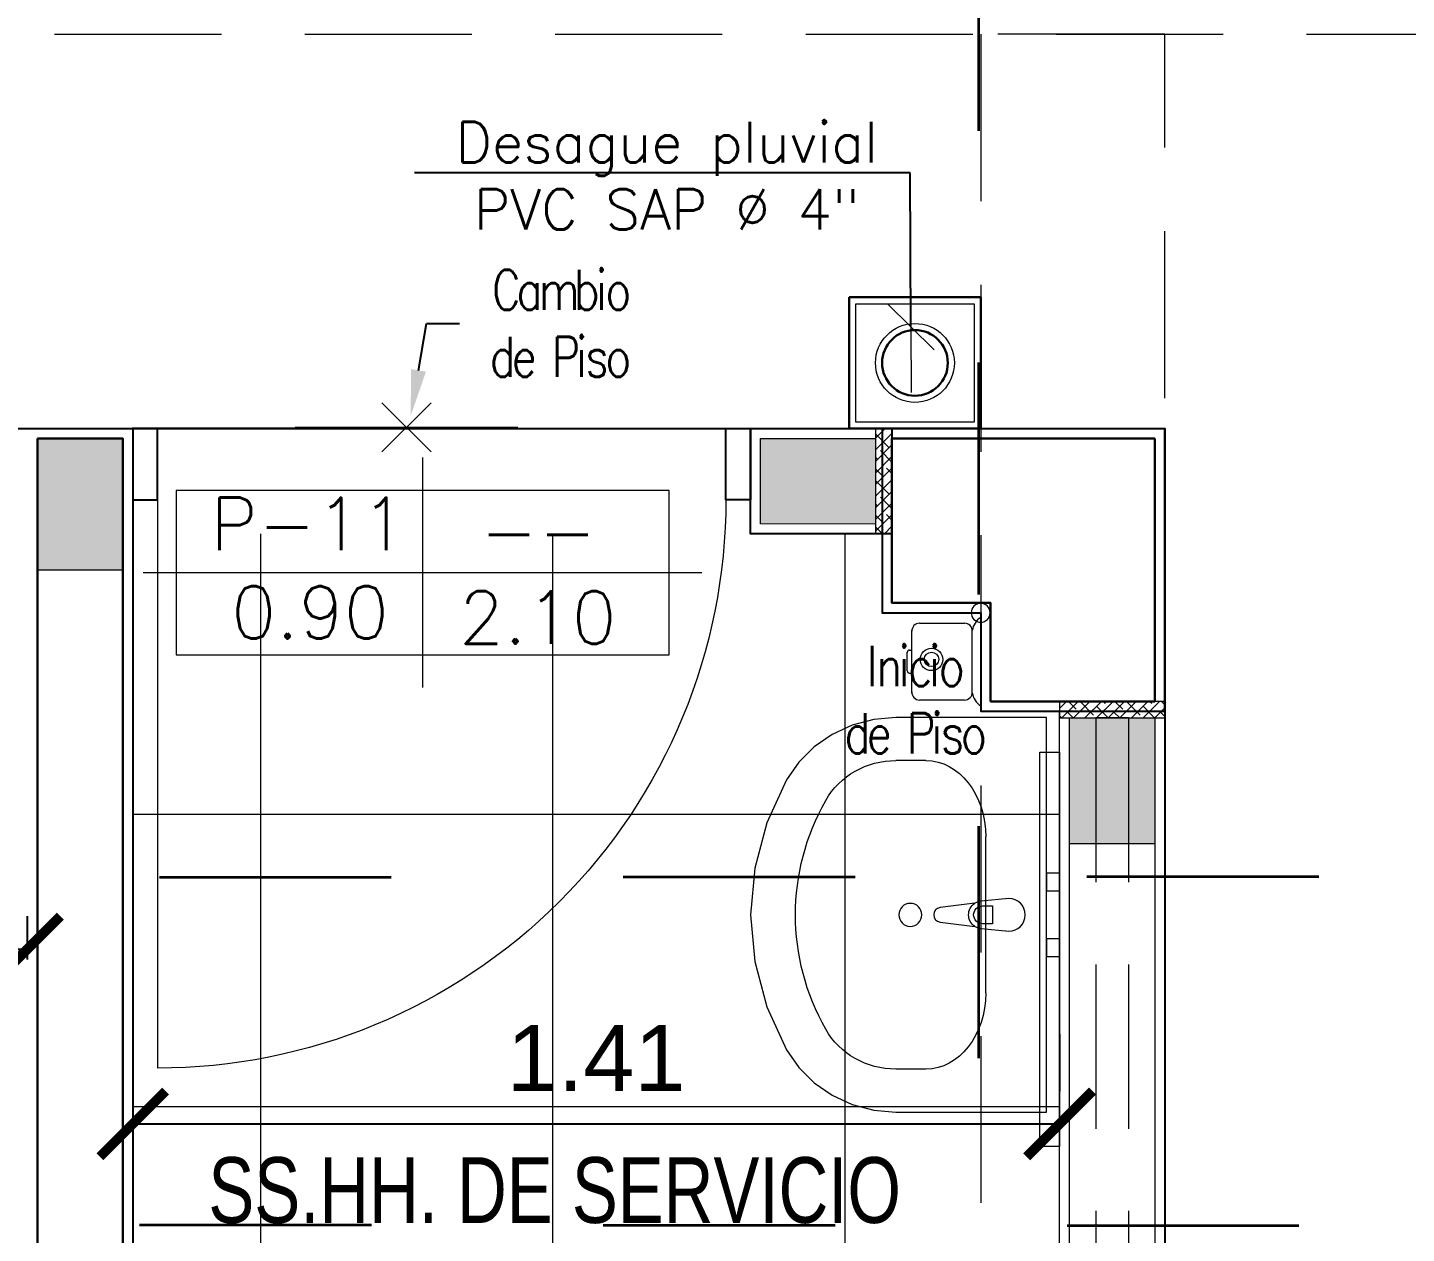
# Model space of a CAD drawing. Header units: millimetres. Extents: x -3570 to 5754, y -12788176 to 1214.
# Drawn here: x 3361.565 to 3363.662, y 1202.242 to 1204.077 of the extents above; entities that cross this region are included whole.
import ezdxf
from ezdxf import colors
from ezdxf.entities.mleader import LeaderData, LeaderLine
from ezdxf.enums import TextEntityAlignment as Align
from ezdxf.math import Vec2, Vec3

# ---------------------------------------------------------------- set-up
doc = ezdxf.new("R2010")
doc.units = ezdxf.units.MM
for name, pattern in [('1.XR-PL(31.01.2011)$0$1.XR-PL(11.25.2010)$0$DASHED2', [0.375, 0.25, -0.125]), ('CONTINUA', [0]), ('HIDDEN', [93.75, 62.5, -31.25]), ('HIDDEN2', [4.7624999999999975, 3.174999999999998, -1.587499999999999]), ('Rayas Pequeñas', [0.7055555555554, 0.3527777777777, -0.3527777777777]), ('RAYITAS', [0.375, 0.25, -0.125])]:
    doc.linetypes.add(name, pattern=pattern)
for name, color, linetype, lineweight, true_color in [('00. EQUIPAMIENTO.2.0', 7, 'Continuous', 0, 0x666666), ('00. MOBILIARIOS.2.0', 7, 'Continuous', 0, 0x666666), ('EQUIPAMIENTO_Pluma_Nº__161', 7, 'Continuous', 5, 0x6a6a6a), ('Nuevo_Puertas ARCHICAD_Pluma_Nº__3', 7, 'Continuous', 5, 0xff6600), ('PISOS EXTERIORES', 7, 'Continuous', 0, 0x51565c)]:
    doc.layers.add(name, color=color, linetype=linetype, lineweight=lineweight, true_color=true_color)
for name, color, linetype in [('02_mobiliario', 30, 'Continuous'), ('COTAS-INTER', 7, 'Continuous'), ('INICIO DE PISO', 1, 'Continuous'), ('manzanas', 2, 'Continuous'), ('PROYECCIONES-01', 1, 'HIDDEN')]:
    doc.layers.add(name, color=color, linetype=linetype)
for name, color, linetype, lineweight in [('57. TEXTOS GENERALES (MÓDULOS).', 7, 'Continuous', 0), ('AREAS VERDES', 84, 'Continuous', 13), ('COLUMNAS', 5, 'Continuous', 35), ('COTAS', 7, 'Continuous', 0), ('MOBILIARIOS MOVILES', 251, 'RAYITAS', 0), ('MUEBLES-OLIIII', 251, 'Continuous', 5), ('MUROS EN Y', 180, 'Continuous', 15), ('P-CUADRO V. PUERTA', 6, 'Continuous', 5), ('SGE_COTAS-01', 1, 'Continuous', 9), ('SGE_ESTRUCTURAS', 3, 'Continuous', 13), ('SGE_PISOS', 251, 'Continuous', 5), ('SGE_TABIQUE 1', 7, 'Continuous', 5), ('SGE_TEXTO-CHICOS-03', 3, 'Continuous', 9), ('TEXTOS - DML', 7, 'Continuous', 5), ('TEXTOS-02', 7, 'Continuous', 5), ('TEXTOS-CHICOS-03', 3, 'Continuous', 5)]:
    doc.layers.add(name, color=color, linetype=linetype, lineweight=lineweight)
doc.styles.add('COTAS', font='arial.ttf')
doc.styles.add('R80-50', font='romans.shx', dxfattribs={"width": 1.3, "height": 0.08})
doc.styles.add('ROMAND', font='romand__.ttf')
doc.styles.add('ROMANS', font='romans.shx')
doc.styles.get("Standard").update_dxf_attribs({"font": 'arial.ttf'})
doc.dimstyles.new('1-50', dxfattribs={"dimtxt": 0.15, "dimasz": 0.07, "dimexe": 0.08, "dimexo": 0, "dimgap": 0.02, "dimtad": 1, "dimtoh": 1, "dimzin": 4, "dimdsep": 46, "dimtxsty": 'R80-50', "dimblk1": 'TICK1', "dimblk2": 'TICK1', "dimsah": 1, "dimcen": 0.09, "dimclrt": 3, "dimaunit": 1, "dimadec": 0, "dimazin": 0, "dimtfac": 1, "dimtix": 1, "dimtmove": 1, "dimatfit": 1, "dimldrblk": 'TICK1', "dimfxl": 0.6, "dimfxlon": 1, "dimtolj": 1, "dimtzin": 0, "dimarcsym": 0})
doc.dimstyles.new('Escala1_50', dxfattribs={"dimtxt": 0.1, "dimasz": 0.1, "dimexe": 0.05, "dimexo": 0.25, "dimgap": 0.05, "dimtad": 2, "dimtih": 1, "dimtoh": 1, "dimzin": 1, "dimdsep": 46, "dimtxsty": 'COTAS', "dimblk": 'ARCHTICK', "dimcen": 0.04, "dimclrd": 1, "dimclre": 1, "dimclrt": 7, "dimadec": 0, "dimazin": 0, "dimtfac": 1, "dimtmove": 2, "dimatfit": 3, "dimfxl": 1, "dimtolj": 1, "dimtzin": 4, "dimarcsym": 0})
pattern_1 = [(4.853141298619868e-20, (0, 0), (6.776263578034403e-21, 6.985000000000001), [5.08, -1.905]), (90, (0, 0), (-6.985000000000001, 4.277177570455315e-16), [5.08, -1.905])]

# ---------------------------------------------------------------- blocks, each defined once
blk = doc.blocks.new('_ArchTick')
at = {"color": 0, "linetype": 'Continuous', "const_width": 0.15}
blk.add_lwpolyline([(-0.5, -0.5), (0.5, 0.5)], dxfattribs=at)
blk = doc.blocks.new('*D347')
at = {"layer": 'COTAS', "color": 1, "lineweight": -2, "transparency": 16777216}
for p, q in [((3363.294809606777, 1204.357214369895), (3363.294809606777, 1204.436672020823)), ((3363.894775631402, 1204.316676307316), (3363.894775631402, 1204.436672020823)), ((3363.294809606777, 1204.386672020823), (3363.894775631402, 1204.386672020823))]:
    blk.add_line(p, q, dxfattribs=at)
at = {"layer": 'Defpoints', "color": 0, "lineweight": 30, "transparency": 16777216}
for p in [(3363.894775631402, 1204.386672020823), (3363.294809606777, 1204.107214369895), (3363.894775631402, 1204.066676307316)]:
    blk.add_point(p, dxfattribs=at)
at = {"layer": 'COTAS', "color": 1, "lineweight": -2, "transparency": 16777216, "xscale": 0.1, "yscale": 0.1, "zscale": 0.1, "rotation": 180}
blk.add_blockref('_ArchTick', (3363.294809606777, 1204.386672020823), dxfattribs=at)
at = {"layer": 'COTAS', "color": 1, "lineweight": -2, "transparency": 16777216, "xscale": 0.1, "yscale": 0.1, "zscale": 0.1}
blk.add_blockref('_ArchTick', (3363.894775631402, 1204.386672020823), dxfattribs=at)
at = {"layer": 'COTAS', "color": 7, "transparency": 16777216, "insert": (3363.59479261909, 1204.487729319595), "char_height": 0.1, "attachment_point": 5, "style": 'COTAS'}
blk.add_mtext('\\A1;0.60', dxfattribs=at)
blk = doc.blocks.new('aergafdgdfg')
at = {"lineweight": 30, "true_color": 0x636466}
h = blk.add_hatch(color=251, dxfattribs=at)
h.dxf.hatch_style = 1
h.paths.add_polyline_path([(2065.702779071674, 1656.700362649396), (2065.902779071674, 1656.700362649396), (2065.902779071674, 1656.830362649396), (2065.702779071674, 1656.830362649396)])
at = {"layer": 'SGE_ESTRUCTURAS'}
blk.add_lwpolyline([(2065.902779071674, 1656.700362649396), (2065.902779071674, 1656.830362649396), (2065.702779071674, 1656.830362649396), (2065.702779071674, 1656.700362649396)], close=True, dxfattribs=at)
blk = doc.blocks.new('DEDSD')
at = {"color": 252, "lineweight": 0, "true_color": 0x939598}
blk.add_lwpolyline([(2017.755321744201, 1672.97582601249), (2017.9353217442, 1672.97582601249), (2017.9353217442, 1672.79582601249), (2017.755321744201, 1672.79582601249)], close=True, dxfattribs=at)
blk.add_circle((2017.845321744201, 1672.88582601249), 0.06, dxfattribs=at)
at = {"layer": 'COLUMNAS', "lineweight": 30}
blk.add_lwpolyline([(2017.745321744201, 1672.98582601249), (2017.9453217442, 1672.98582601249), (2017.9453217442, 1672.78582601249), (2017.745321744201, 1672.78582601249), (2017.745321744201, 1672.98582601249)], dxfattribs=at)
blk.add_circle((2017.845321744201, 1672.88582601249), 0.05, dxfattribs=at)
blk = doc.blocks.new('TICK1')
at = {"layer": 'COTAS', "color": 4, "ltscale": 0.5}
blk.add_line((-0.3535533905932766, -0.3535533905932766), (0.3535533905932766, 0.3535533905932766), dxfattribs=at)
at = {"layer": 'COTAS', "ltscale": 0.5}
blk.add_line((-0.9999999999999716, 0), (0.9999999999999716, 0), dxfattribs=at)
blk = doc.blocks.new('AR_Columneta+J')
at = {"true_color": 0x636466}
h = blk.add_hatch(color=251, dxfattribs=at)
h.dxf.hatch_style = 1
h.paths.add_polyline_path([(-0.02499999999997726, 0.06507820078599025), (-0.216665130255592, 0.06492332858385907), (-0.216665130255592, -0.06507667141619322), (-0.02499999999997726, -0.06492179921406205)])
at = {"layer": 'SGE_PISOS'}
h = blk.add_hatch(dxfattribs=at)
h.set_pattern_fill('ANSI38', color=256, scale=0.1)
h.set_pattern_definition([(45.00000000000001, (-46.22774677860684, -23.79552330082811), (-0.008838834764831847, 0.008838834764831846), []), (135, (-46.22774677860684, -23.79552330082811), (-0.02651650429449554, 0.008838834764831847), [0.03125000000000001, -0.01875000000000001])])
h.paths.add_polyline_path([(-0.02499999999997726, 0.07999999999952934), (1.13686837721616e-13, 0.07999999999952934), (0, -0.07999999999964302), (-0.02499999999997726, -0.07999999999964302)])
at = {"layer": 'SGE_ESTRUCTURAS'}
for points in [[(-0.02499999999997726, -0.06492179921406205), (-0.02499999999997726, 0.06507820078599025), (-0.216665130255592, 0.06492332858385907), (-0.216665130255592, -0.06507667141619322)], [(-0.02499999999997726, 0.07999999999952934), (1.13686837721616e-13, 0.07999999999952934), (0, -0.07999999999964302), (-0.02499999999997726, -0.07999999999964302)]]:
    blk.add_lwpolyline(points, close=True, dxfattribs=at)
blk = doc.blocks.new('bloque puerta 04')
for points in [[(-0.9600000406653635, 0.2522119825635514), (-0.9200000376024491, 0.2522119825635514), (-0.9200000376024491, 0.3672119866594699), (-0.9600000406653635, 0.3672119866594699)], [(0.03999997417349732, 0.2522120849633325), (-3.760237632377539e-08, 0.2522120849633325), (-3.760237632377539e-08, 0.3672120808674322), (0.03999997417349732, 0.3672120808674322)]]:
    blk.add_lwpolyline(points, close=True)
at = {"layer": 'Nuevo_Puertas ARCHICAD_Pluma_Nº__3', "color": 250, "linetype": 'Continuous', "lineweight": 5, "ltscale": 4}
blk.add_line((-2.582646629889496e-08, 0.2522120808674231), (6.838126864749938e-08, -0.6677879191326497), dxfattribs=at)
blk.add_arc((-2.582646629889496e-08, 0.2522120808674231), 0.9199999999999994, 180.0000058670753, 270.0000058670753, dxfattribs=at)
blk = doc.blocks.new('DSSSSS')
at = {"layer": 'EQUIPAMIENTO_Pluma_Nº__161', "color": 251, "linetype": 'Continuous', "lineweight": 9, "ltscale": 4, "true_color": 0x636466, "transparency": 16777216}
for p, q in [((1213.090449059402, 402.6034719988722), (1213.090447865385, 402.6492901806749)), ((1213.560014276633, 402.6034842356921), (1213.560013082616, 402.6493024174948)), ((1213.444060125199, 402.5125266684538), (1213.206407951367, 402.5125204752633)), ((1213.311633913695, 402.5173042233803), (1213.311634301222, 402.5024336263149)), ((1213.338834301213, 402.502434335144), (1213.338833913686, 402.5173049322095)), ((1213.311634301222, 402.5024336263149), (1213.338834301213, 402.502434335144))]:
    blk.add_line(p, q, dxfattribs=at)
at = {"layer": 'EQUIPAMIENTO_Pluma_Nº__161', "color": 251, "linetype": 'Continuous', "lineweight": 9, "ltscale": 4, "true_color": 0x636466, "transparency": 16777216, "flags": 128}
for points in [[(1213.025236444187, 402.4201975721035), (1213.025230474103, 402.6492884811166), (1213.028124445578, 402.6830105833378), (1213.036715625318, 402.7156550670867), (1213.050729436426, 402.7461786040482), (1213.069717992943, 402.7736056520569), (1213.093074414427, 402.7970596337402), (1213.120052222054, 402.8157909522179), (1213.18524330112, 402.8457339684557), (1213.254263400272, 402.8640345300677), (1213.32522471748, 402.8701920895642), (1213.396186355522, 402.8640382285649), (1213.465207408401, 402.8457412642907), (1213.530400048002, 402.8158016458388), (1213.557378831865, 402.7970717334641), (1213.580736475734, 402.7736189691444), (1213.599726461717, 402.7461929108526), (1213.613741863686, 402.7156701043293), (1213.622334744839, 402.6830260683953), (1213.625230473899, 402.6493041170531), (1213.625236443984, 402.42021320804)], [(1213.361736444073, 402.4202063412578), (1213.388736444064, 402.420207044875), (1213.388736965262, 402.4002070448818), (1213.361736965271, 402.4002063412647)], [(1213.261736444107, 402.4202037352684), (1213.288736444098, 402.4202044388856), (1213.288736965296, 402.4002044388924), (1213.261736965305, 402.4002037352752)]]:
    blk.add_lwpolyline(points, close=True, dxfattribs=at)
blk.add_lwpolyline([(1213.300234950388, 402.477522920373), (1213.304233857101, 402.5194758348767, -0.1210195755652548), (1213.307503841201, 402.5289893717782), (1213.314132229731, 402.5819232825702, -0.8825662804506818), (1213.336332229723, 402.5819238610997), (1213.342963377147, 402.5289902958502, -0.1210195755656533), (1213.346233857087, 402.5194769293923), (1213.350234950371, 402.4775242233677, -0.9999999999999999)], format="xyb", close=True, dxfattribs=at)
at = {"layer": 'EQUIPAMIENTO_Pluma_Nº__161', "color": 251, "linetype": 'Continuous', "lineweight": 9, "ltscale": 4, "true_color": 0x636466, "transparency": 16777216}
blk.add_circle((1213.325231046169, 402.6273403900015), 0.0175, dxfattribs=at)
for centre, radius, start, end in [((1213.325233906606, 402.5175764636994), 0.02108576984750061, 32.7725185042426, 147.2304677396474), ((1213.325233913691, 402.5173045777949), 0.01360000000000028, 0.001493121948920517, 180.0014931219457)]:
    blk.add_arc(centre, radius, start, end, dxfattribs=at)
for centre, major_axis, ratio, start_param, end_param in [((1213.325236444085, 402.4202053900717), (9.950141388029193e-06, -0.3818181816885316), 0.9565217391304369, 2.644617812594769, 3.638567494595284), ((1213.444082647873, 402.6492993963599), (3.158459166314403e-06, -0.1211999999588453), 0.9565217391304368, 1.570796326794897, 2.644617824754493), ((1213.206378300128, 402.6492932018098), (3.158459166314403e-06, -0.1211999999588453), 0.9565217391304368, 3.638567482425093, 4.71238898038469), ((1213.206536015884, 402.603475024086), (0.1160659090514979, 3.024665300857555e-06), 0.7836456558773425, 3.141592653589793, 4.71238898038469), ((1213.443927320151, 402.6034812104783), (0.1160659090514979, 3.024665300857555e-06), 0.7836456558773425, 4.71238898038469, 6.283185307179586)]:
    blk.add_ellipse(centre, major_axis=major_axis, ratio=ratio, start_param=start_param, end_param=end_param, dxfattribs=at)
blk = doc.blocks.new('cuad_vano')
for p, q in [((0.3749999999999999, 0.125), (-5.551115123125783e-17, 0.125)), ((0.3749999999999999, -0.125), (0.3749999999999999, 0.125)), ((-0.3750000000000001, -0.1249999999999999), (0.3749999999999999, -0.125))]:
    blk.add_line(p, q)
for points in [[(0, 0.1749999999999972), (0, -0.1749999999999972)], [(-0.4250000000000115, -7.1e-15), (0.4250000000000115, -7.1e-15)]]:
    blk.add_lwpolyline(points)
blk.add_lwpolyline([(-0.375, -0.125), (0.375, -0.125), (0.375, 0.125), (-0.375, 0.125)], close=True)
at = {"layer": 'MUROS EN Y', "width": 0.75}
for tag, p in [('VANO', (-0.1875000000000142, 0.0625000000000142)), ('ALFEIZAR', (0.1875, 0.0625)), ('ANCHO', (-0.1875000000000142, -0.0625)), ('ALTO', (0.1874999999999858, -0.0625))]:
    blk.add_attdef(tag, text='', height=0.09, dxfattribs=at).set_placement(p, align=Align.MIDDLE_CENTER)
blk = doc.blocks.new('*D309')
at = {"layer": 'COTAS-INTER', "color": 1, "lineweight": -2, "transparency": 16777216}
for p, q in [((1077.768812255383, 313.7524996461519), (1077.727380261304, 313.7524996461519)), ((1077.777380261304, 313.7524996461519), (1077.777380261304, 311.4091206547757)), ((1077.768812255784, 311.4091206547757), (1077.727380261304, 311.4091206547757))]:
    blk.add_line(p, q, dxfattribs=at)
at = {"layer": 'Defpoints', "color": 0, "transparency": 16777216}
for p in [(1078.018812255383, 313.7524996461519), (1077.777380261304, 311.4091206547757), (1078.018812255784, 311.4091206547757)]:
    blk.add_point(p, dxfattribs=at)
at = {"layer": 'COTAS-INTER', "color": 1, "lineweight": -2, "transparency": 16777216, "xscale": 0.1, "yscale": 0.1, "zscale": 0.1}
for p, rotation in [((1077.777380261304, 313.7524996461519), 90), ((1077.777380261304, 311.4091206547757), 270)]:
    blk.add_blockref('_ArchTick', p, dxfattribs=dict(at, rotation=rotation))
at = {"layer": 'COTAS-INTER', "color": 7, "transparency": 16777216, "insert": (1077.596855022559, 312.5808101504635), "char_height": 0.1, "attachment_point": 5, "style": 'COTAS'}
blk.add_mtext('\\A1;2.34', dxfattribs=at)
blk = doc.blocks.new('*D310')
at = {"layer": 'COTAS-INTER', "color": 1, "lineweight": -2, "transparency": 16777216}
for p, q in [((1078.018808200571, 312.8302493497087), (1078.018809604715, 312.7436809342011)), ((1079.428820562409, 312.8302722201815), (1079.428821966553, 312.743703804674)), ((1078.018810415718, 312.6936809342077), (1079.428822777555, 312.6937038046806))]:
    blk.add_line(p, q, dxfattribs=at)
at = {"layer": 'Defpoints', "color": 0, "transparency": 16777216}
for p in [(1079.428822777555, 312.6937038046806), (1078.018812255584, 312.5802493497415), (1079.428824617421, 312.5802722202144)]:
    blk.add_point(p, dxfattribs=at)
at = {"layer": 'COTAS-INTER', "color": 1, "lineweight": -2, "transparency": 16777216, "xscale": 0.1, "yscale": 0.1, "zscale": 0.1}
for p, rotation in [((1078.018810415718, 312.6936809342077), 180.0009293404848), ((1079.428822777555, 312.6937038046806), 0.0009293404848126413)]:
    blk.add_blockref('_ArchTick', p, dxfattribs=dict(at, rotation=rotation))
at = {"layer": 'COTAS-INTER', "color": 7, "transparency": 16777216, "insert": (1078.723814971268, 312.7938996926071), "char_height": 0.1, "attachment_point": 5, "style": 'COTAS'}
blk.add_mtext('\\A1;1.41', dxfattribs=at)
blk = doc.blocks.new('*D311')
at = {"layer": 'COTAS-INTER', "color": 1, "lineweight": -2, "transparency": 16777216}
for p, q in [((1075.992702056768, 312.9436480910292), (1075.992702056768, 313.0097276031702)), ((1077.85881095275, 312.9436499218766), (1077.85881095275, 313.0097276031702)), ((1075.992702056768, 312.9597276031702), (1077.85881095275, 312.9597276031702))]:
    blk.add_line(p, q, dxfattribs=at)
at = {"layer": 'Defpoints', "color": 0, "transparency": 16777216}
for p in [(1077.85881095275, 312.9597276031702), (1075.992702056768, 312.6936480910292), (1077.85881095275, 312.6936499218766)]:
    blk.add_point(p, dxfattribs=at)
at = {"layer": 'COTAS-INTER', "color": 1, "lineweight": -2, "transparency": 16777216, "xscale": 0.1, "yscale": 0.1, "zscale": 0.1, "rotation": 180}
blk.add_blockref('_ArchTick', (1075.992702056768, 312.9597276031702), dxfattribs=at)
at = {"layer": 'COTAS-INTER', "color": 1, "lineweight": -2, "transparency": 16777216, "xscale": 0.1, "yscale": 0.1, "zscale": 0.1}
blk.add_blockref('_ArchTick', (1077.85881095275, 312.9597276031702), dxfattribs=at)
at = {"layer": 'COTAS-INTER', "color": 7, "transparency": 16777216, "insert": (1076.925756504759, 313.0607849019424), "char_height": 0.1, "attachment_point": 5, "style": 'COTAS'}
blk.add_mtext('\\A1;1.87', dxfattribs=at)
blk = doc.blocks.new('INICIO DE PISOOO')
at = {"lineweight": 0, "true_color": 0x636466}
h = blk.add_hatch(dxfattribs=at)
h.set_pattern_fill('ANGLE', color=251)
h.set_pattern_definition(pattern_1)
edge = h.paths.add_edge_path()
edge.add_arc((2041.281701802779, 1654.541250077732), 0.01440448676385131, 0, 360, ccw=False)
at = {"layer": 'PISOS EXTERIORES', "true_color": 0x939598}
h = blk.add_hatch(dxfattribs=at)
h.set_pattern_fill('ANGLE', color=252)
h.set_pattern_definition(pattern_1)
edge = h.paths.add_edge_path()
edge.add_arc((2041.281701802779, 1654.541250077732), 0.01440448676385131, 0, 360, ccw=False)
at = {"color": 251, "lineweight": 0, "true_color": 0x636466}
blk.add_circle((2041.281701802779, 1654.541250077732), 0.01440448676385131, dxfattribs=at)
at = {"layer": 'INICIO DE PISO', "lineweight": 5, "ltscale": 2}
blk.add_lwpolyline([(2040.924775069152, 1654.541480037807, 0, 0.06, 0), (2041.03170190895, 1654.541480033965, 0, 0, 0), (2041.281701802779, 1654.541250077732, 0, 0, 0), (2041.281623394732, 1654.7913003617, 0.06, 0, 0), (2041.281623398457, 1654.906179390572, 0, 0, 0)], format="xyseb", dxfattribs=at)
blk = doc.blocks.new('3R24567YHTR')
at = {"layer": '02_mobiliario', "color": 4, "lineweight": 5}
for p, q in [((2047.748474554911, 1667.71489566852), (2047.748474554911, 1668.053798140706)), ((2047.785862769473, 1667.921735119175), (2047.711086340349, 1667.846958690051)), ((2047.711086340349, 1667.921735119175), (2047.785862769472, 1667.846958690051))]:
    blk.add_line(p, q, dxfattribs=at)
blk = doc.blocks.new('5V55V5V')
at = {"layer": '00. EQUIPAMIENTO.2.0'}
for p, q in [((1088.097396743711, 312.8378567915029), (1088.165948250674, 312.8378567915029)), ((1088.190454221383, 312.7120952266819), (1088.190454221383, 312.8468342754609)), ((1088.085812382278, 312.7320696595676), (1088.085812382278, 312.8268598425753)), ((1088.177535864984, 312.7320696595676), (1088.177535864984, 312.8268598425753)), ((1088.078737463156, 312.7652462232477), (1088.078737463156, 312.7936832788951)), ((1088.082214144344, 312.7969823624558), (1088.085812382278, 312.7969823624558)), ((1088.082214144344, 312.7619471378244), (1088.085812382278, 312.7619471378244)), ((1088.165948250674, 312.7210727106399), (1088.097398485924, 312.7210727106399))]:
    blk.add_line(p, q, dxfattribs=at)
for radius in [0.0170876184087988, 0.0109535578077367]:
    blk.add_circle((1088.115621472878, 312.7828291166193), radius, dxfattribs=at)
for centre, radius, start, end in [((1088.097401319415, 312.8262519217647), 0.0116048710358871, 90, 183.0028151720098), ((1088.165946927905, 312.8262519217647), 0.0116048710358871, 356.9971848279934, 90), ((1088.208605366113, 312.8209304656453), 0.0316302297465231, 125.0194405996309, 169.1954549979014), ((1088.082214144344, 312.7935009017206), 0.0034814613107661, 90, 183.0028151720098), ((1088.082214144402, 312.7654286004222), 0.0034814614145657, 176.9971863242367, 269.999998185731), ((1088.097401319706, 312.7326775803782), 0.0116048713818857, 176.9971861103857, 269.999998185731), ((1088.165946927556, 312.7326775803782), 0.0116048713818857, 270.0000017075473, 3.002813889614387), ((1088.208605366113, 312.7379990364976), 0.0316302297465231, 190.8045447843111, 234.9805594112946)]:
    blk.add_arc(centre, radius, start, end, dxfattribs=at)
at = {"layer": '00. MOBILIARIOS.2.0'}
for p, q in [((1088.280455680336, 312.0417266249422), (1088.280455680336, 312.6417266249422)), ((1088.280455680336, 312.6417266249422), (1088.310455680336, 312.6417266219694)), ((1088.310455680336, 312.6417266249422), (1088.310455680336, 312.0417266249422)), ((1088.310455680336, 312.0417266249422), (1088.280455680336, 312.0417266249422))]:
    blk.add_line(p, q, dxfattribs=at)
blk = doc.blocks.new('2SD2S2D2')
at = {"true_color": 0xc7c8ca}
h = blk.add_hatch(color=9, dxfattribs=at)
h.dxf.hatch_style = 1
h.paths.add_polyline_path([(1079.148810830132, 313.6062785570737), (1078.973781538585, 313.606400945622), (1078.973783248096, 313.7364009456107), (1079.148812539643, 313.7362785570624)])
at = {"layer": 'AREAS VERDES', "true_color": 0x939598}
h = blk.add_hatch(dxfattribs=at)
h.set_pattern_fill('ANSI37', color=252, scale=0.14, angle=45)
h.set_pattern_definition([(90, (519.3416929016133, -2057.083281341671), (-0.4445, 0), []), (180, (519.3416929016133, -2057.083281341671), (-2.775557561562891e-17, -0.4444999999999999), [])])
h.paths.add_polyline_path([(1079.428465788088, 313.3213618124425), (1079.308676146528, 313.3213614805597), (1079.308676243231, 313.4713555289698), (1079.158683504339, 313.4713556256718), (1079.158680377244, 313.5913520551323), (1078.018675840963, 313.5913520549373), (1078.018675841336, 311.4091160836285), (1079.308561826427, 311.018111485226), (1079.308561856581, 311.177054727985), (1079.428500553657, 311.1770563051889)])
at = {"layer": 'SGE_PISOS'}
h = blk.add_hatch(dxfattribs=at)
h.set_pattern_fill('ANSI38', color=256, scale=0.1)
h.set_pattern_definition([(45, (473.0539461230065, -2080.878804642499), (-0.008838834764831846, 0.008838834764831846), []), (135, (473.0539461230065, -2080.878804642499), (-0.02651650429449553, 0.008838834764831846), [0.03125, -0.01875])])
h.paths.add_polyline_path([(1079.148810633909, 313.5913567578611), (1079.173810633907, 313.5913564291093), (1079.17381273792, 313.7513564290946), (1079.148812737923, 313.7513567578469)])
at = {"color": 0}
blk.add_line((1078.018812255383, 313.7524996461518), (1078.95878239334, 313.7513851831966), dxfattribs=at)
at = {"color": 116, "true_color": 0x136734}
blk.add_lwpolyline([(1077.858812241245, 313.7514012482268), (1078.018812255383, 313.7513780447073), (1078.018812255784, 311.4091206547757)], dxfattribs=at)
at = {"color": 18, "true_color": 0x000000}
blk.add_lwpolyline([(1078.95878239334, 313.7514027539521), (1079.173812738482, 313.75139913728), (1079.173812738482, 313.5913991372802), (1078.95878239334, 313.5913991372802), (1078.95878239334, 313.7514027539521)], dxfattribs=at)
at = {"transparency": 16777216}
blk.add_lwpolyline([(1079.588812678633, 313.7513640401251), (1079.158812622121, 313.7513561539943), (1079.158819918786, 313.471360196819), (1079.308812145411, 313.4713601001174), (1079.308812560993, 313.3213599690905), (1079.588812583281, 313.3213642827106), (1079.588816597054, 313.7513599831202)], dxfattribs=at)
at = {"lineweight": 30, "transparency": 16777216}
for points in [[(1077.873809036028, 313.7364013756587), (1078.003812869763, 313.7364013756587), (1078.003812869763, 311.6374067895574), (1077.873809036028, 311.6374067895574)], [(1079.573816457072, 313.736363765094), (1079.173813013018, 313.736356429097), (1079.173819527893, 313.4863601871482), (1079.323812103853, 313.4863600904471), (1079.323812519434, 313.3363602001784), (1079.573812723294, 313.3363640516279)]]:
    blk.add_lwpolyline(points, close=True, dxfattribs=at)
at = {"layer": 'manzanas'}
blk.add_lwpolyline([(1075.832667935618, 311.9046235651909), (1075.832422115153, 313.7514055281857), (1079.588869081268, 313.7514044713151), (1079.588694162113, 310.7660558416408), (1075.832667935628, 311.9046195080929)], dxfattribs=at)
at = {"layer": 'PROYECCIONES-01', "linetype": 'HIDDEN2', "lineweight": 0, "ltscale": 0.08}
for points in [[(1075.232670010725, 314.3513554960589), (1080.188835106202, 314.3513787259164), (1080.193871728042, 310.5826084982789), (1075.232671254164, 312.0864971811709), (1075.231945249408, 314.34943834512)], [(1079.588868236827, 310.7499987344862), (1079.588869250073, 314.3513912671311), (1079.308812682488, 314.3513539895115), (1079.308811697644, 310.8508676462853)]]:
    blk.add_lwpolyline(points, dxfattribs=at)
at = {"layer": 'SGE_ESTRUCTURAS'}
for points in [[(1079.148810633909, 313.5913567578611), (1079.173810633907, 313.5913564291093), (1079.17381273792, 313.7513564290946), (1079.148812737923, 313.7513567578469)], [(1079.148812539643, 313.7362785570624), (1079.148810830132, 313.6062785570737), (1078.973781538585, 313.606400945622), (1078.973783248096, 313.7364009456107)]]:
    blk.add_lwpolyline(points, close=True, dxfattribs=at)
at = {"layer": 'SGE_TABIQUE 1', "linetype": '1.XR-PL(31.01.2011)$0$1.XR-PL(11.25.2010)$0$DASHED2'}
for p, q in [((1079.483812761013, 313.3113677358705), (1079.483808367242, 311.1920657536943)), ((1079.533812761013, 313.3113676322097), (1079.533808367242, 311.1920656500335))]:
    blk.add_line(p, q, dxfattribs=at)
at = {"layer": 'SGE_TABIQUE 1', "linetype": 'Continuous'}
blk.add_line((1079.533812761013, 313.3113676322097), (1079.483812761013, 313.3113677358705), dxfattribs=at)
at = {"layer": 'SGE_TABIQUE 1'}
blk.add_lwpolyline([(1079.588847659051, 311.1588698615811), (1079.588847575765, 311.1620658120349), (1079.428847589397, 311.1620632179594), (1079.428812596836, 313.3213663870009), (1079.588812583205, 313.3213689810765), (1079.588847659051, 311.1588698615811)], dxfattribs=at)
at = {"layer": 'SGE_TABIQUE 1', "color": 5}
blk.add_lwpolyline([(1079.573734539727, 313.3113687366152), (1079.573769136611, 311.1920655671862), (1079.443847355848, 311.1920634607677), (1079.443812758964, 313.3113666301967)], close=True, dxfattribs=at)
at = {"color": 3, "lineweight": 30}
blk.add_blockref('DEDSD', (-938.6365091218305, -1359.034421155757), dxfattribs=at)
at = {"transparency": 16777216, "xscale": -0.9399697581151715, "yscale": 0.9399697581151715, "zscale": 0.9399697581151715}
blk.add_blockref('bloque puerta 04', (1078.056411387326, 313.4062345916748), dxfattribs=at)
at = {"color": 3, "lineweight": 30, "rotation": 269.9998876733994}
blk.add_blockref('aergafdgdfg', (-578.8225038638856, 2379.442428353095), dxfattribs=at)
at = {"color": 3, "xscale": -1, "rotation": 179.999974017018}
blk.add_blockref('INICIO DE PISOOO', (-961.9721393415878, 1968.013535875631), dxfattribs=at)
at = {"xscale": -1, "rotation": 269.9992465556728}
blk.add_blockref('AR_Columneta+J', (1079.508812352273, 313.3363607009248), dxfattribs=at)
at = {"color": 251, "linetype": 'CONTINUA', "true_color": 0x636466, "xscale": -1, "rotation": 90}
blk.add_blockref('DSSSSS', (1481.829025905331, 1526.33696123827), dxfattribs=at)
at = {"layer": 'MOBILIARIOS MOVILES', "color": 252, "lineweight": 0, "true_color": 0x939598}
blk.add_blockref('5V55V5V', (-8.88164207627733, 0.617486567771607), dxfattribs=at)
at = {"layer": 'P-CUADRO V. PUERTA', "transparency": 16777216, "extrusion": (0, 0, -1)}
ref = blk.add_blockref('cuad_vano', (-1078.459724223395, 313.5325200353479), dxfattribs=dict(at, xscale=-1, zscale=-1, rotation=359.9999991746591))
ref.add_attrib('VANO', 'P-11', dxfattribs={"layer": 'TEXTOS-CHICOS-03', "color": 3, "height": 0.0800000000745058, "rotation": 1.459072862530775e-09, "style": 'ROMANS'}).set_placement((1078.286122583007, 313.6065297686225, -99722446.66151002), align=Align.MIDDLE_CENTER)
ref.add_attrib('ALFEIZ.', '--', dxfattribs={"layer": 'TEXTOS-02', "height": 0.0800000000745058, "rotation": 1.459072862530775e-09, "style": 'ROMANS'}).set_placement((1078.635726947492, 313.5956731737322, -99722446.66151002), align=Align.MIDDLE_CENTER)
ref.add_attrib('ANCHO', '0.90', dxfattribs={"layer": 'TEXTOS-02', "height": 0.0800000000745058, "rotation": 1.459072862530775e-09, "style": 'ROMANS'}).set_placement((1078.288523676028, 313.4719606210208, -99722446.66151002), align=Align.MIDDLE_CENTER)
ref.add_attrib('ALTO', '2.10', dxfattribs={"layer": 'TEXTOS-02', "height": 0.0800000000745058, "rotation": 1.459072862530775e-09, "style": 'ROMANS'}).set_placement((1078.635017536735, 313.4641521573728, -99722446.66151002), align=Align.MIDDLE_CENTER)
at = {"layer": 'TEXTOS - DML', "xscale": -1, "rotation": 90}
blk.add_blockref('3R24567YHTR', (2746.319600020945, 2361.501806730226), dxfattribs=at)
at = {"layer": '57. TEXTOS GENERALES (MÓDULOS).', "transparency": 16777216, "insert": (1077.431851313524, 312.5416098720332), "char_height": 0.1, "width": 2.457661886202875, "attachment_point": 7}
blk.add_mtext('\\A1;\\pxqc,t0;{\\W0.75;SS.HH. DE SERVICIO}', dxfattribs=at)
at = {"layer": 'SGE_TEXTO-CHICOS-03', "insert": (1078.831329490323, 314.2179643334736), "char_height": 0.061425, "attachment_point": 2, "style": 'ROMANS'}
blk.add_mtext('Desague pluvial\\PPVC SAP %%C 4"', dxfattribs=at)
at = {"layer": 'SGE_TEXTO-CHICOS-03', "insert": (1079.20695157513, 313.2572154970419), "char_height": 0.061425, "width": 0.6810924754900043, "attachment_point": 8, "rotation": 359.9472979060029, "style": 'ROMANS'}
blk.add_mtext('{\\W0.8;\\T0.85;Inicio \\Pde Piso}', dxfattribs=at)
at = {"layer": 'COTAS-INTER', "color": 18, "true_color": 0x000000}
for p1, p2, distance, picture, middle in [((1078.018812255383, 313.7524996461518), (1078.018812255784, 311.4091206547756), -0.24143199448008093, '*D309', (1077.596855022559, 312.5808101504635)), ((1075.992702056768, 312.6936480910292), (1077.85881095275, 312.6936499218766), 0.2660776812934812, '*D311', (1076.925756504759, 313.0607849019424)), ((1078.018812255584, 312.5802493497415), (1079.428824617421, 312.5802722202144), 0.11343158448110553, '*D310', (1078.723814971268, 312.7938996926071))]:
    dim = blk.add_aligned_dim(p1=p1, p2=p2, distance=distance, dimstyle='Escala1_50', dxfattribs=at)
    dim.commit()
    dim.dimension.update_dxf_attribs({"geometry": picture, "text_midpoint": middle})
at = {"layer": 'SGE_COTAS-01', "lineweight": 5}
blk.add_leader([(1079.202633167535, 313.9063653986565), (1079.201448537163, 314.1406905125666), (1078.4473346871, 314.1406905125666)], dimstyle='1-50', override={"dimasz": 0.1, "dimse1": 1}, dxfattribs=at)
at = {"layer": 'SGE_TEXTO-CHICOS-03', "color": 0}
ml = blk.add_multileader_mtext('Standard', dxfattribs=at)
ml.set_content('{\\Fromans|c0;\\W0.8;\\T0.85;Cambio \\Pde Piso}', style='ROMAND')
ml.set_leader_properties()
ml.build(insert=Vec2(0, 0))
ml.multileader.update_dxf_attribs({"text_left_attachment_type": 2, "text_right_attachment_type": 2, "dogleg_length": 0.1, "arrow_head_size": 0.07})
ctx = ml.context
ctx.base_point, ctx.char_height, ctx.arrow_head_size, ctx.landing_gap_size, ctx.plane_origin, ctx.plane_x_axis, ctx.plane_y_axis = Vec3(1078.515800623871, 313.9115824195576), 0.061, 0.07, 0.02, Vec3(1077.107104247821, 315.0259508962962), Vec3(1, -5.116967778100763e-12), Vec3(5.116967778100763e-12, 1)
ctx.left_attachment, ctx.right_attachment, ctx.text_align_type = 2, 2, 2
notes = []
notes.append((ctx, [(0, (1, 1, 0), (1078.465800623871, 313.9115824195579), (1, -5.116967778100769e-12), 0.0499999999999887, [(0, [(1078.441677169701, 313.770981488204)], 0, [])])]))
ctx.mtext.insert, ctx.mtext.text_direction, ctx.mtext.rotation, ctx.mtext.width, ctx.mtext.alignment, ctx.mtext.flow_direction = Vec3(1078.771434909586, 313.9929157528897), Vec3(1, -5.116967778100763e-12), 6.283185307174469, 0.985980790552351, 3, 5
for ctx, leaders in notes:
    for number, flags, end, landing, length, lines in leaders:
        leader = LeaderData()
        leader.index, (leader.has_last_leader_line, leader.has_dogleg_vector, leader.attachment_direction) = number, flags
        leader.last_leader_point, leader.dogleg_vector, leader.dogleg_length = Vec3(end), Vec3(landing), length
        for number, points, colour, breaks in lines:
            line = LeaderLine()
            line.index, line.vertices, line.color, line.breaks = number, Vec3.list(points), colors.encode_raw_color(colour), breaks
            leader.lines.append(line)
        ctx.leaders.append(leader)

msp = doc.modelspace()

# ---------------------------------------------------------------- linework, layer by layer
at = {"layer": 'MUEBLES-OLIIII', "color": 1, "linetype": 'Rayas Pequeñas', "lineweight": 35}
for p, q in [((3363.01185793115, 1198.981136410815), (3363.01185793115, 1205.019242738395)), ((3357.531967226148, 1202.781019017566), (3365.452815195294, 1202.786907178479)), ((3357.501682740268, 1202.258720780069), (3365.455965658266, 1202.252773542096))]:
    msp.add_line(p, q, dxfattribs=at)

# ---------------------------------------------------------------- block references
at = {"color": 251, "true_color": 0x636466}
msp.add_blockref('2SD2S2D2', (2283.705940525201, 889.7152975813999), dxfattribs=at)

# ---------------------------------------------------------------- dimensions: what is measured, and where the dimension line sits
at = {"layer": 'COTAS', "color": 9, "true_color": 0xc7c8ca}
dim = msp.add_linear_dim(base=(3363.894775631402, 1204.386672020823), p1=(3363.294809606777, 1204.107214369895), p2=(3363.894775631402, 1204.066676307316), dimstyle='Escala1_50', dxfattribs=at)
dim.commit()
dim.dimension.update_dxf_attribs({"geometry": '*D347', "text_midpoint": (3363.59479261909, 1204.487729319595)})

doc.saveas('drawing.dxf')
